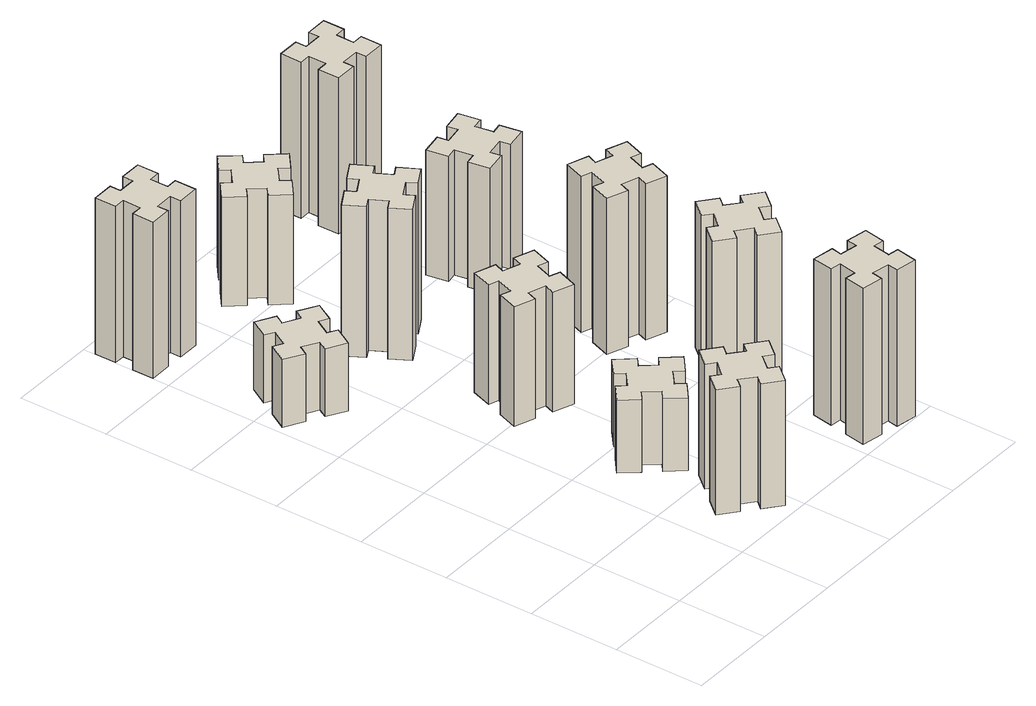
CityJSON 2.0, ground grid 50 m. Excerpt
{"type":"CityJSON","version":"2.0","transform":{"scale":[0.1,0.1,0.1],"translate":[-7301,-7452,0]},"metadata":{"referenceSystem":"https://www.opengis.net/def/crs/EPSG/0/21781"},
"CityObjects":{
"building1":{"type":"Building","attributes":{"class":"1000","function":"1000","usage":"1000","yearOfConstruction":2016,"roofType":"1000","measuredHeight":39,"storeysAboveGround":30,"storeysBelowGround":0},"geometry":[{"type":"Solid","lod":"1","boundaries":[[[[0,1,2,3,4,5,6,7,8,9,10,11,12,13,14,15,16,17,18,19]],[[17,16,20,21]],[[16,15,22,20]],[[15,14,23,22]],[[14,13,24,23]],[[13,12,25,24]],[[12,11,26,25]],[[11,10,27,26]],[[10,9,28,27]],[[9,8,29,28]],[[8,7,30,29]],[[7,6,31,30]],[[6,5,32,31]],[[5,4,33,32]],[[4,3,34,33]],[[3,2,35,34]],[[2,1,36,35]],[[1,0,37,36]],[[0,19,38,37]],[[19,18,39,38]],[[18,17,21,39]],[[24,25,26,27,28,29,30,31,32,33,34,35,36,37,38,39,21,20,22,23]]]]}]},
"building2":{"type":"Building","attributes":{"class":"1000","function":"1000","usage":"1000","yearOfConstruction":2016,"roofType":"1000","measuredHeight":72,"storeysAboveGround":30,"storeysBelowGround":0},"geometry":[{"type":"Solid","lod":"1","boundaries":[[[[40,41,42,43,44,45,46,47,48,49,50,51,52,53,54,55,56,57,58,59]],[[57,56,60,61]],[[56,55,62,60]],[[55,54,63,62]],[[54,53,64,63]],[[53,52,65,64]],[[52,51,66,65]],[[51,50,67,66]],[[50,49,68,67]],[[49,48,69,68]],[[48,47,70,69]],[[47,46,71,70]],[[46,45,72,71]],[[45,44,73,72]],[[44,43,74,73]],[[43,42,75,74]],[[42,41,76,75]],[[41,40,77,76]],[[40,59,78,77]],[[59,58,79,78]],[[58,57,61,79]],[[64,65,66,67,68,69,70,71,72,73,74,75,76,77,78,79,61,60,62,63]]]]}]},
"building3":{"type":"Building","attributes":{"class":"1000","function":"1000","usage":"1000","yearOfConstruction":2016,"roofType":"1000","measuredHeight":90,"storeysAboveGround":30,"storeysBelowGround":0},"geometry":[{"type":"Solid","lod":"1","boundaries":[[[[80,81,82,83,84,85,86,87,88,89,90,91,92,93,94,95,96,97,98,99]],[[97,96,100,101]],[[96,95,102,100]],[[95,94,103,102]],[[94,93,104,103]],[[93,92,105,104]],[[92,91,106,105]],[[91,90,107,106]],[[90,89,108,107]],[[89,88,109,108]],[[88,87,110,109]],[[87,86,111,110]],[[86,85,112,111]],[[85,84,113,112]],[[84,83,114,113]],[[83,82,115,114]],[[82,81,116,115]],[[81,80,117,116]],[[80,99,118,117]],[[99,98,119,118]],[[98,97,101,119]],[[104,105,106,107,108,109,110,111,112,113,114,115,116,117,118,119,101,100,102,103]]]]}]},
"building4":{"type":"Building","attributes":{"class":"1000","function":"1000","usage":"1000","yearOfConstruction":2016,"roofType":"1000","measuredHeight":42,"storeysAboveGround":30,"storeysBelowGround":0},"geometry":[{"type":"Solid","lod":"1","boundaries":[[[[120,121,122,123,124,125,126,127,128,129,130,131,132,133,134,135,136,137,138,139]],[[137,136,140,141]],[[136,135,142,140]],[[135,134,143,142]],[[134,133,144,143]],[[133,132,145,144]],[[132,131,146,145]],[[131,130,147,146]],[[130,129,148,147]],[[129,128,149,148]],[[128,127,150,149]],[[127,126,151,150]],[[126,125,152,151]],[[125,124,153,152]],[[124,123,154,153]],[[123,122,155,154]],[[122,121,156,155]],[[121,120,157,156]],[[120,139,158,157]],[[139,138,159,158]],[[138,137,141,159]],[[144,145,146,147,148,149,150,151,152,153,154,155,156,157,158,159,141,140,142,143]]]]}]},
"building5":{"type":"Building","attributes":{"class":"1000","function":"1000","usage":"1000","yearOfConstruction":2016,"roofType":"1000","measuredHeight":69,"storeysAboveGround":30,"storeysBelowGround":0},"geometry":[{"type":"Solid","lod":"1","boundaries":[[[[160,161,162,163,164,165,166,167,168,169,170,171,172,173,174,175,176,177,178,179]],[[177,176,180,181]],[[176,175,182,180]],[[175,174,183,182]],[[174,173,184,183]],[[173,172,185,184]],[[172,171,186,185]],[[171,170,187,186]],[[170,169,188,187]],[[169,168,189,188]],[[168,167,190,189]],[[167,166,191,190]],[[166,165,192,191]],[[165,164,193,192]],[[164,163,194,193]],[[163,162,195,194]],[[162,161,196,195]],[[161,160,197,196]],[[160,179,198,197]],[[179,178,199,198]],[[178,177,181,199]],[[184,185,186,187,188,189,190,191,192,193,194,195,196,197,198,199,181,180,182,183]]]]}]},
"building6":{"type":"Building","attributes":{"class":"1000","function":"1000","usage":"1000","yearOfConstruction":2016,"roofType":"1000","measuredHeight":87,"storeysAboveGround":30,"storeysBelowGround":0},"geometry":[{"type":"Solid","lod":"1","boundaries":[[[[200,201,202,203,204,205,206,207,208,209,210,211,212,213,214,215,216,217,218,219]],[[217,216,220,221]],[[216,215,222,220]],[[215,214,223,222]],[[214,213,224,223]],[[213,212,225,224]],[[212,211,226,225]],[[211,210,227,226]],[[210,209,228,227]],[[209,208,229,228]],[[208,207,230,229]],[[207,206,231,230]],[[206,205,232,231]],[[205,204,233,232]],[[204,203,234,233]],[[203,202,235,234]],[[202,201,236,235]],[[201,200,237,236]],[[200,219,238,237]],[[219,218,239,238]],[[218,217,221,239]],[[224,225,226,227,228,229,230,231,232,233,234,235,236,237,238,239,221,220,222,223]]]]}]},
"building7":{"type":"Building","attributes":{"class":"1000","function":"1000","usage":"1000","yearOfConstruction":2016,"roofType":"1000","measuredHeight":90,"storeysAboveGround":30,"storeysBelowGround":0},"geometry":[{"type":"Solid","lod":"1","boundaries":[[[[240,241,242,243,244,245,246,247,248,249,250,251,252,253,254,255,256,257,258,259]],[[257,256,260,261]],[[256,255,262,260]],[[255,254,263,262]],[[254,253,264,263]],[[253,252,265,264]],[[252,251,266,265]],[[251,250,267,266]],[[250,249,268,267]],[[249,248,269,268]],[[248,247,270,269]],[[247,246,271,270]],[[246,245,272,271]],[[245,244,273,272]],[[244,243,274,273]],[[243,242,275,274]],[[242,241,276,275]],[[241,240,277,276]],[[240,259,278,277]],[[259,258,279,278]],[[258,257,261,279]],[[264,265,266,267,268,269,270,271,272,273,274,275,276,277,278,279,261,260,262,263]]]]}]},
"building8":{"type":"Building","attributes":{"class":"1000","function":"1000","usage":"1000","yearOfConstruction":2016,"roofType":"1000","measuredHeight":63,"storeysAboveGround":30,"storeysBelowGround":0},"geometry":[{"type":"Solid","lod":"1","boundaries":[[[[280,281,282,283,284,285,286,287,288,289,290,291,292,293,294,295,296,297,298,299]],[[297,296,300,301]],[[296,295,302,300]],[[295,294,303,302]],[[294,293,304,303]],[[293,292,305,304]],[[292,291,306,305]],[[291,290,307,306]],[[290,289,308,307]],[[289,288,309,308]],[[288,287,310,309]],[[287,286,311,310]],[[286,285,312,311]],[[285,284,313,312]],[[284,283,314,313]],[[283,282,315,314]],[[282,281,316,315]],[[281,280,317,316]],[[280,299,318,317]],[[299,298,319,318]],[[298,297,301,319]],[[304,305,306,307,308,309,310,311,312,313,314,315,316,317,318,319,301,300,302,303]]]]}]},
"building9":{"type":"Building","attributes":{"class":"1000","function":"1000","usage":"1000","yearOfConstruction":2016,"roofType":"1000","measuredHeight":84,"storeysAboveGround":30,"storeysBelowGround":0},"geometry":[{"type":"Solid","lod":"1","boundaries":[[[[320,321,322,323,324,325,326,327,328,329,330,331,332,333,334,335,336,337,338,339]],[[337,336,340,341]],[[336,335,342,340]],[[335,334,343,342]],[[334,333,344,343]],[[333,332,345,344]],[[332,331,346,345]],[[331,330,347,346]],[[330,329,348,347]],[[329,328,349,348]],[[328,327,350,349]],[[327,326,351,350]],[[326,325,352,351]],[[325,324,353,352]],[[324,323,354,353]],[[323,322,355,354]],[[322,321,356,355]],[[321,320,357,356]],[[320,339,358,357]],[[339,338,359,358]],[[338,337,341,359]],[[344,345,346,347,348,349,350,351,352,353,354,355,356,357,358,359,341,340,342,343]]]]}]},
"building10":{"type":"Building","attributes":{"class":"1000","function":"1000","usage":"1000","yearOfConstruction":2016,"roofType":"1000","measuredHeight":90,"storeysAboveGround":30,"storeysBelowGround":0},"geometry":[{"type":"Solid","lod":"1","boundaries":[[[[360,361,362,363,364,365,366,367,368,369,370,371,372,373,374,375,376,377,378,379]],[[377,376,380,381]],[[376,375,382,380]],[[375,374,383,382]],[[374,373,384,383]],[[373,372,385,384]],[[372,371,386,385]],[[371,370,387,386]],[[370,369,388,387]],[[369,368,389,388]],[[368,367,390,389]],[[367,366,391,390]],[[366,365,392,391]],[[365,364,393,392]],[[364,363,394,393]],[[363,362,395,394]],[[362,361,396,395]],[[361,360,397,396]],[[360,379,398,397]],[[379,378,399,398]],[[378,377,381,399]],[[384,385,386,387,388,389,390,391,392,393,394,395,396,397,398,399,381,380,382,383]]]]}]},
"building11":{"type":"Building","attributes":{"class":"1000","function":"1000","usage":"1000","yearOfConstruction":2016,"roofType":"1000","measuredHeight":72,"storeysAboveGround":30,"storeysBelowGround":0},"geometry":[{"type":"Solid","lod":"1","boundaries":[[[[400,401,402,403,404,405,406,407,408,409,410,411,412,413,414,415,416,417,418,419]],[[417,416,420,421]],[[416,415,422,420]],[[415,414,423,422]],[[414,413,424,423]],[[413,412,425,424]],[[412,411,426,425]],[[411,410,427,426]],[[410,409,428,427]],[[409,408,429,428]],[[408,407,430,429]],[[407,406,431,430]],[[406,405,432,431]],[[405,404,433,432]],[[404,403,434,433]],[[403,402,435,434]],[[402,401,436,435]],[[401,400,437,436]],[[400,419,438,437]],[[419,418,439,438]],[[418,417,421,439]],[[424,425,426,427,428,429,430,431,432,433,434,435,436,437,438,439,421,420,422,423]]]]}]},
"building12":{"type":"Building","attributes":{"class":"1000","function":"1000","usage":"1000","yearOfConstruction":2016,"roofType":"1000","measuredHeight":90,"storeysAboveGround":30,"storeysBelowGround":0},"geometry":[{"type":"Solid","lod":"1","boundaries":[[[[440,441,442,443,444,445,446,447,448,449,450,451,452,453,454,455,456,457,458,459]],[[457,456,460,461]],[[456,455,462,460]],[[455,454,463,462]],[[454,453,464,463]],[[453,452,465,464]],[[452,451,466,465]],[[451,450,467,466]],[[450,449,468,467]],[[449,448,469,468]],[[448,447,470,469]],[[447,446,471,470]],[[446,445,472,471]],[[445,444,473,472]],[[444,443,474,473]],[[443,442,475,474]],[[442,441,476,475]],[[441,440,477,476]],[[440,459,478,477]],[[459,458,479,478]],[[458,457,461,479]],[[464,465,466,467,468,469,470,471,472,473,474,475,476,477,478,479,461,460,462,463]]]]}]}
},
"vertices":[
[346,2327,0],[396,2414,0],[448,2384,0],[508,2488,0],[404,2548,0],[374,2496,0],[287,2546,0],[317,2598,0],[213,2658,0],[153,2554,0],[205,2524,0],[155,2437,0],[103,2467,0],[43,2363,0],[147,2303,0],[177,2355,0],[264,2305,0],[234,2253,0],[338,2193,0],[398,2297,0],[264,2305,390],[234,2253,390],[177,2355,390],[147,2303,390],[43,2363,390],[103,2467,390],[155,2437,390],[205,2524,390],[153,2554,390],[213,2658,390],[317,2598,390],[287,2546,390],[374,2496,390],[404,2548,390],[508,2488,390],[448,2384,390],[396,2414,390],[346,2327,390],[398,2297,390],[338,2193,390],
[806,253,0],[883,189,0],[844,143,0],[936,66,0],[1013,158,0],[967,196,0],[1032,273,0],[1078,234,0],[1155,326,0],[1063,403,0],[1024,357,0],[948,422,0],[986,468,0],[894,545,0],[817,453,0],[863,414,0],[799,338,0],[753,376,0],[676,284,0],[768,207,0],[799,338,720],[753,376,720],[863,414,720],[817,453,720],[894,545,720],[986,468,720],[948,422,720],[1024,357,720],[1063,403,720],[1155,326,720],[1078,234,720],[1032,273,720],[967,196,720],[1013,158,720],[936,66,720],[844,143,720],[883,189,720],[806,253,720],[768,207,720],[676,284,720],
[285,3215,0],[285,3315,0],[345,3315,0],[345,3435,0],[225,3435,0],[225,3375,0],[125,3375,0],[125,3435,0],[5,3435,0],[5,3315,0],[65,3315,0],[65,3215,0],[5,3215,0],[5,3095,0],[125,3095,0],[125,3155,0],[225,3155,0],[225,3095,0],[345,3095,0],[345,3215,0],[225,3155,900],[225,3095,900],[125,3155,900],[125,3095,900],[5,3095,900],[5,3215,900],[65,3215,900],[65,3315,900],[5,3315,900],[5,3435,900],[125,3435,900],[125,3375,900],[225,3375,900],[225,3435,900],[345,3435,900],[345,3315,900],[285,3315,900],[285,3215,900],[345,3215,900],[345,3095,900],
[883,962,0],[806,897,0],[768,943,0],[676,866,0],[753,774,0],[799,813,0],[863,736,0],[817,698,0],[894,606,0],[986,683,0],[948,729,0],[1024,793,0],[1063,747,0],[1155,824,0],[1078,916,0],[1032,878,0],[967,954,0],[1013,993,0],[936,1085,0],[844,1008,0],[967,954,420],[1013,993,420],[1032,878,420],[1078,916,420],[1155,824,420],[1063,747,420],[1024,793,420],[948,729,420],[986,683,420],[894,606,420],[817,698,420],[863,736,420],[799,813,420],[753,774,420],[676,866,420],[768,943,420],[806,897,420],[883,962,420],[844,1008,420],[936,1085,420],
[1002,1501,0],[1036,1595,0],[1092,1574,0],[1133,1687,0],[1020,1728,0],[1000,1672,0],[906,1706,0],[927,1762,0],[814,1803,0],[773,1690,0],[829,1670,0],[795,1576,0],[739,1597,0],[697,1484,0],[810,1443,0],[831,1499,0],[925,1465,0],[904,1409,0],[1017,1367,0],[1058,1480,0],[925,1465,690],[904,1409,690],[831,1499,690],[810,1443,690],[697,1484,690],[739,1597,690],[795,1576,690],[829,1670,690],[773,1690,690],[814,1803,690],[927,1762,690],[906,1706,690],[1000,1672,690],[1020,1728,690],[1133,1687,690],[1092,1574,690],[1036,1595,690],[1002,1501,690],[1058,1480,690],[1017,1367,690],
[927,2305,0],[1014,2355,0],[1044,2303,0],[1148,2363,0],[1088,2467,0],[1036,2437,0],[986,2524,0],[1038,2554,0],[978,2658,0],[874,2598,0],[904,2546,0],[817,2496,0],[787,2548,0],[683,2488,0],[743,2384,0],[795,2414,0],[845,2327,0],[793,2297,0],[853,2193,0],[957,2253,0],[845,2327,870],[793,2297,870],[795,2414,870],[743,2384,870],[683,2488,870],[787,2548,870],[817,2496,870],[904,2546,870],[874,2598,870],[978,2658,870],[1038,2554,870],[986,2524,870],[1036,2437,870],[1088,2467,870],[1148,2363,870],[1044,2303,870],[1014,2355,870],[927,2305,870],[957,2253,870],[853,2193,870],
[1824,305,0],[1725,322,0],[1736,381,0],[1617,402,0],[1597,284,0],[1656,274,0],[1638,175,0],[1579,186,0],[1558,67,0],[1677,47,0],[1687,106,0],[1785,88,0],[1775,29,0],[1893,8,0],[1914,127,0],[1855,137,0],[1872,235,0],[1931,225,0],[1952,343,0],[1834,364,0],[1872,235,900],[1931,225,900],[1855,137,900],[1914,127,900],[1893,8,900],[1775,29,900],[1785,88,900],[1687,106,900],[1677,47,900],[1558,67,900],[1579,186,900],[1638,175,900],[1656,274,900],[1597,284,900],[1617,402,900],[1736,381,900],[1725,322,900],[1824,305,900],[1834,364,900],[1952,343,900],
[1032,3198,0],[967,3274,0],[1013,3313,0],[936,3405,0],[844,3328,0],[883,3282,0],[806,3217,0],[768,3263,0],[676,3186,0],[753,3094,0],[799,3133,0],[863,3056,0],[817,3018,0],[894,2926,0],[986,3003,0],[948,3049,0],[1024,3113,0],[1063,3067,0],[1155,3144,0],[1078,3236,0],[1024,3113,630],[1063,3067,630],[948,3049,630],[986,3003,630],[894,2926,630],[817,3018,630],[863,3056,630],[799,3133,630],[753,3094,630],[676,3186,630],[768,3263,630],[806,3217,630],[883,3282,630],[844,3328,630],[936,3405,630],[1013,3313,630],[967,3274,630],[1032,3198,630],[1078,3236,630],[1155,3144,630],
[1807,836,0],[1872,913,0],[1918,874,0],[1995,966,0],[1903,1043,0],[1864,997,0],[1788,1062,0],[1826,1108,0],[1734,1185,0],[1657,1093,0],[1703,1054,0],[1639,978,0],[1593,1016,0],[1516,924,0],[1608,847,0],[1646,893,0],[1723,829,0],[1684,783,0],[1776,706,0],[1853,798,0],[1723,829,840],[1684,783,840],[1646,893,840],[1608,847,840],[1516,924,840],[1593,1016,840],[1639,978,840],[1703,1054,840],[1657,1093,840],[1734,1185,840],[1826,1108,840],[1788,1062,840],[1864,997,840],[1903,1043,840],[1995,966,840],[1918,874,840],[1872,913,840],[1807,836,840],[1853,798,840],[1776,706,840],
[1740,1672,0],[1646,1706,0],[1667,1762,0],[1554,1803,0],[1513,1690,0],[1569,1670,0],[1535,1576,0],[1479,1597,0],[1437,1484,0],[1550,1443,0],[1571,1499,0],[1665,1465,0],[1644,1409,0],[1757,1367,0],[1798,1480,0],[1742,1501,0],[1776,1595,0],[1832,1574,0],[1873,1687,0],[1760,1728,0],[1776,1595,900],[1832,1574,900],[1742,1501,900],[1798,1480,900],[1757,1367,900],[1644,1409,900],[1665,1465,900],[1571,1499,900],[1550,1443,900],[1437,1484,900],[1479,1597,900],[1535,1576,900],[1569,1670,900],[1513,1690,900],[1554,1803,900],[1667,1762,900],[1646,1706,900],[1740,1672,900],[1760,1728,900],[1873,1687,900],
[1685,2542,0],[1587,2525,0],[1577,2584,0],[1458,2563,0],[1479,2445,0],[1538,2455,0],[1556,2357,0],[1497,2347,0],[1517,2228,0],[1636,2249,0],[1625,2308,0],[1724,2326,0],[1734,2267,0],[1852,2287,0],[1831,2406,0],[1772,2395,0],[1755,2494,0],[1814,2504,0],[1793,2622,0],[1675,2601,0],[1755,2494,720],[1814,2504,720],[1772,2395,720],[1831,2406,720],[1852,2287,720],[1734,2267,720],[1724,2326,720],[1625,2308,720],[1636,2249,720],[1517,2228,720],[1497,2347,720],[1556,2357,720],[1538,2455,720],[1479,2445,720],[1458,2563,720],[1577,2584,720],[1587,2525,720],[1685,2542,720],[1675,2601,720],[1793,2622,720],
[1605,3155,0],[1705,3155,0],[1705,3095,0],[1825,3095,0],[1825,3215,0],[1765,3215,0],[1765,3315,0],[1825,3315,0],[1825,3435,0],[1705,3435,0],[1705,3375,0],[1605,3375,0],[1605,3435,0],[1485,3435,0],[1485,3315,0],[1545,3315,0],[1545,3215,0],[1485,3215,0],[1485,3095,0],[1605,3095,0],[1545,3215,900],[1485,3215,900],[1545,3315,900],[1485,3315,900],[1485,3435,900],[1605,3435,900],[1605,3375,900],[1705,3375,900],[1705,3435,900],[1825,3435,900],[1825,3315,900],[1765,3315,900],[1765,3215,900],[1825,3215,900],[1825,3095,900],[1705,3095,900],[1705,3155,900],[1605,3155,900],[1605,3095,900],[1485,3095,900]
]}
